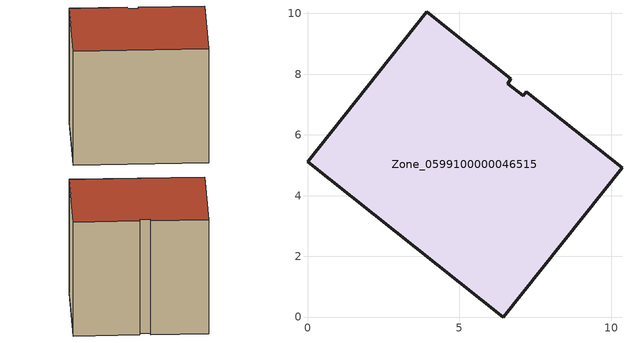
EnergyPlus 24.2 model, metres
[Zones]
Zone_0599100000046515
 floor ground (C_G): 6.6,7.68 7.1,7.29 7.21,7.43 10.36,4.92 6.45,0 0,5.12 3.92,10.05 6.69,7.84 z0.46
 wall outside (C_F): 6.45,0 10.36,4.92 7.21,7.43 7.1,7.29 6.6,7.68 6.69,7.84 3.92,10.05 0,5.12 6.45,0 z0.46:8.05
 roof outside (C_R): 7.1,7.29 6.6,7.68 6.69,7.84 3.92,10.05 0,5.12 6.45,0 10.36,4.92 7.21,7.43 z8.05
[BUILDING]
Pand.0599100000046515: North Axis=0; Terrain=City; Loads Convergence Tolerance Value=0.04; Temperature Convergence Tolerance Value=0.4; Solar Distribution=FullExterior; Maximum Number of Warmup Days=25; Minimum Number of Warmup Days=1
[Site:Location]
Rotterdam.The.Hague.AP_ZH_NLD Design_Conditions: Latitude=51.96; Longitude=4.45; Time Zone=1; Elevation=-4.5
[SITE:GROUNDTEMPERATURE:BUILDINGSURFACE]
18, 18, 18, 18, 18, 18, 18, 18, 18, 18, 18, 18
[MATERIAL] Thermal Absorptance=0.9; Solar Absorptance=0.7; Visible Absorptance=0.7
Name | Roughness | Thickness | Conductivity | Density | Specific Heat
G.TC.1965-1974 | MediumSmooth | 0.15 | 0.882353 | 540 | 1210
F.TC.1965-1974 | Rough | 0.3 | 0.697674 | 1920 | 840
R.TC.1965-1974 | MediumRough | 0.2 | 0.232558 | 1500 | 1000
[CONSTRUCTION]
C_G: G.TC.1965-1974
C_F: F.TC.1965-1974
C_R: R.TC.1965-1974
[ZONE]
Zone_0599100000046515: Type=1; Multiplier=1; Ceiling Height=Autocalculate; Volume=Autocalculate; Floor Area=autocalculate; Part of Total Floor Area=Yes
[ZONEINFILTRATION:DESIGNFLOWRATE]
Infil_Zone_0599100000046515: Zone or ZoneList or Space or SpaceList=Zone_0599100000046515; Schedule=AlwaysOn; Design Flow Rate Calculation Method=Flow/Area; Flow Rate per Floor Area=0.003; Constant Term Coefficient=1; Temperature Term Coefficient=0; Velocity Term Coefficient=0; Velocity Squared Term Coefficient=0
[HVACTEMPLATE:ZONE:IDEALLOADSAIRSYSTEM]
Zone_0599100000046515: Maximum Heating Supply Air Temperature=50; Minimum Cooling Supply Air Temperature=13; Maximum Heating Supply Air Humidity Ratio=0.0156; Minimum Cooling Supply Air Humidity Ratio=0.0077; Heating Limit=NoLimit; Cooling Limit=NoLimit; Dehumidification Control Type=ConstantSensibleHeatRatio; Cooling Sensible Heat Ratio=0.7; Dehumidification Setpoint=60; Humidification Control Type=None; Humidification Setpoint=30; Outdoor Air Method=None; Outdoor Air Flow Rate per Person=0.00944; Outdoor Air Flow Rate per Zone Floor Area=0; Outdoor Air Flow Rate per Zone=0; Demand Controlled Ventilation Type=None; Outdoor Air Economizer Type=NoEconomizer; Heat Recovery Type=None; Sensible Heat Recovery Effectiveness=0.7; Latent Heat Recovery Effectiveness=0.65
[ZONECONTROL:THERMOSTAT]
ThermostatControl_Zone_0599100000046515: Zone or ZoneList=Zone_0599100000046515; Control Type Schedule=DualSetpointControlType; Control 1=Thermostat_Zone_0599100000046515; Temperature Difference Between Cutout And Setpoint=0
[THERMOSTATSETPOINT:DUALSETPOINT]
Thermostat_Zone_0599100000046515: Heating Setpoint Temperature Schedule=HeatingSetpoint_Zone_0599100000046515; Cooling Setpoint Temperature Schedule=CoolingSetpoint_Zone_0599100000046515
[SCHEDULE:COMPACT]
HeatingSetpoint_Zone_0599100000046515: Through: 12/31, For: AllDays, Until: 24:00, 21
CoolingSetpoint_Zone_0599100000046515: Through: 12/31, For: AllDays, Until: 24:00, 24
DualSetpointControlType: Through: 12/31, For: AllDays, Until: 24:00, 4
AlwaysOn: Through: 12/31, For: AllDays, Until: 24:00, 1
